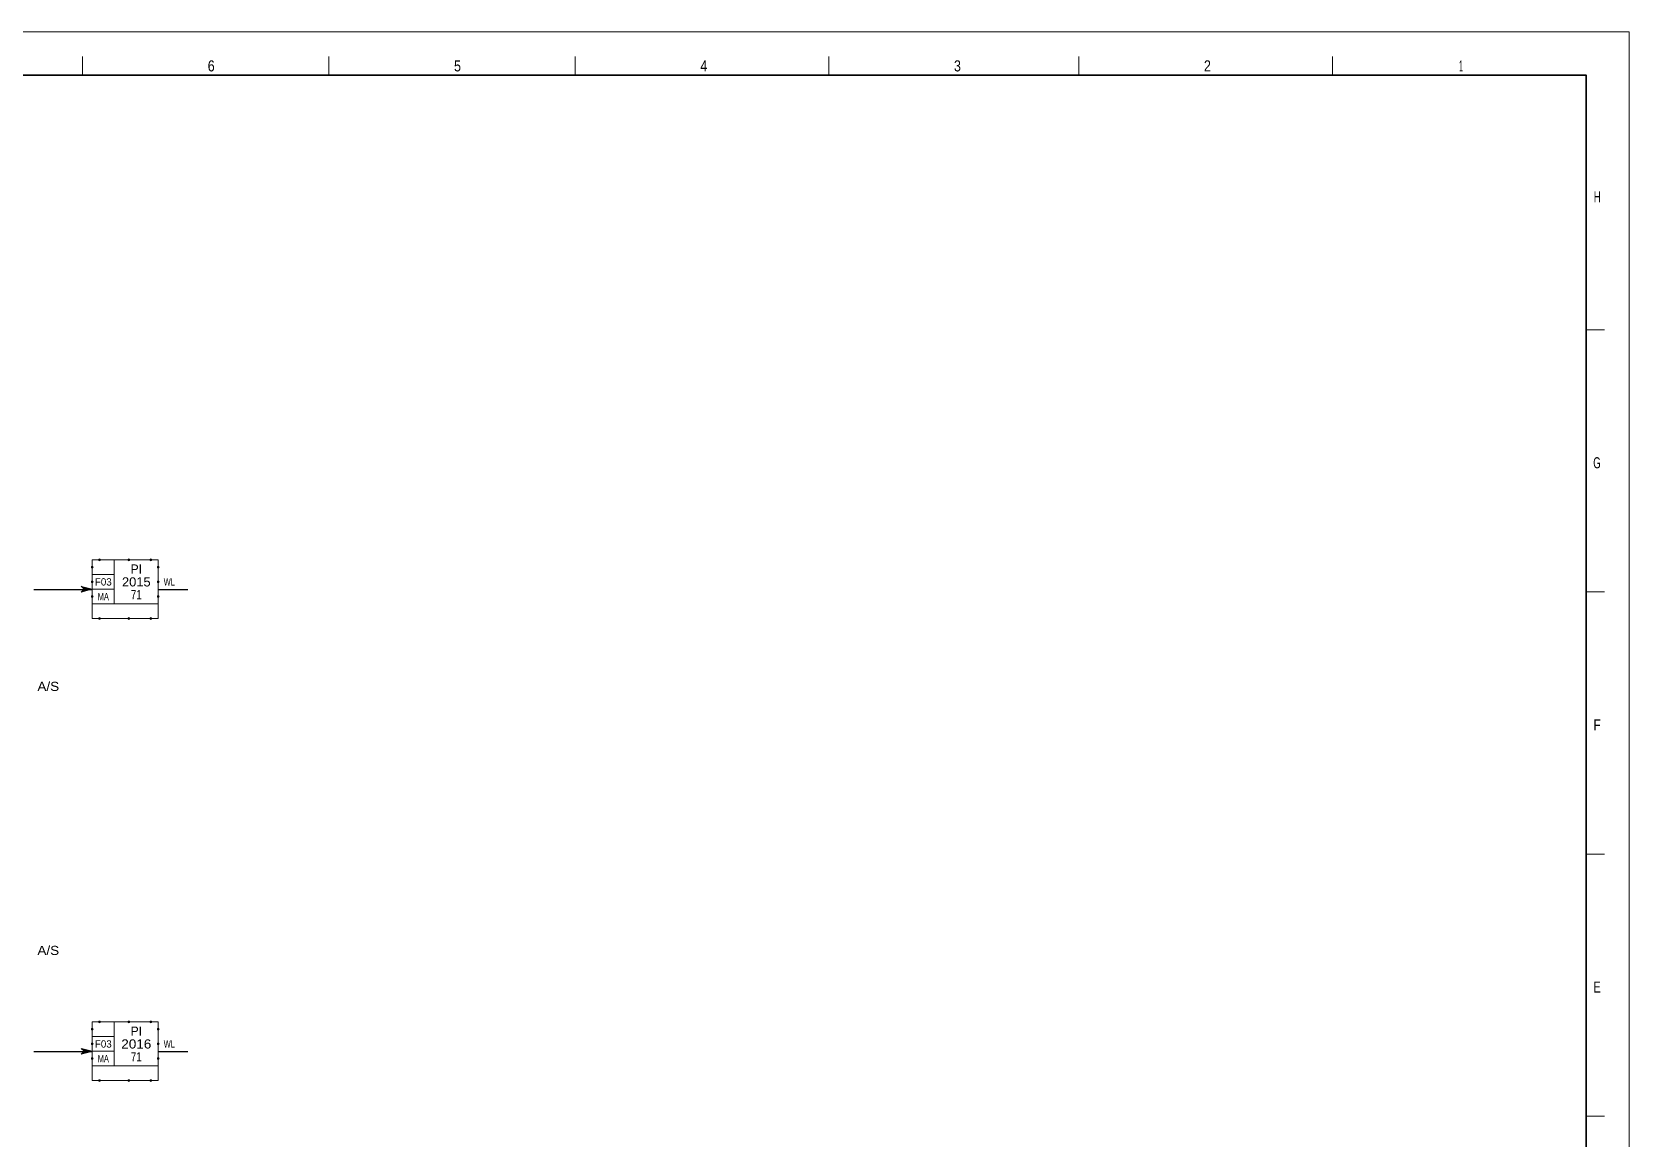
# Model space of a CAD drawing. Header units: millimetres. Extents: x 0 to 841, y 0 to 594.
# Drawn here: x 405.5 to 841, y 292.4 to 594 of the extents above; entities that cross this region are included whole.
import ezdxf
from ezdxf.enums import TextEntityAlignment as Align

# ---------------------------------------------------------------- set-up
doc = ezdxf.new("R2010")
doc.units = ezdxf.units.MM
doc.header["$PDMODE"] = 32
doc.header["$PDSIZE"] = 0.5
doc.linetypes.add('MEDIUM_DASHED', pattern=[4.5, 3, -1.5])
for name, color, linetype, lineweight in [('1', 7, 'Continuous', 13), ('18', 7, 'Continuous', 25), ('46', 7, 'MEDIUM_DASHED', 13), ('48', 7, 'Continuous', 13), ('50', 7, 'Continuous', 13), ('9', 7, 'Continuous', 13)]:
    doc.layers.add(name, color=color, linetype=linetype, lineweight=lineweight)

msp = doc.modelspace()

# ---------------------------------------------------------------- linework, layer by layer
at = {"layer": '1'}
for p, q in [((419.297, 587.261), (419.297, 582.228)), ((419.297, 587.261), (419.297, 582.228)), ((486.455, 587.261), (486.455, 582.228)), ((486.455, 587.261), (486.455, 582.228)), ((553.613, 587.261), (553.613, 582.228)), ((553.613, 587.261), (553.613, 582.228)), ((622.776, 587.261), (622.776, 582.228)), ((622.776, 587.261), (622.776, 582.228)), ((690.937, 587.261), (690.937, 582.228)), ((690.937, 587.261), (690.937, 582.228)), ((760.1, 587.261), (760.1, 582.228)), ((760.1, 587.261), (760.1, 582.228)), ((834.275, 512.761), (829.263, 512.761)), ((834.275, 512.761), (829.263, 512.761)), ((834.275, 441.28), (829.263, 441.28)), ((834.275, 441.28), (829.263, 441.28)), ((834.275, 369.799), (829.263, 369.799)), ((834.275, 369.799), (829.263, 369.799)), ((834.275, 298.318), (829.263, 298.318)), ((834.275, 298.318), (829.263, 298.318))]:
    msp.add_line(p, q, dxfattribs=at)
at = {"layer": '1', "lineweight": 35}
msp.add_lwpolyline([(829.263, 112.014), (829.263, 582.228), (10.333, 582.228), (10.333, 10.382)], dxfattribs=at)
msp.add_lwpolyline([(829.263, 112.014), (829.263, 582.228), (10.333, 582.228), (10.333, 10.382)], dxfattribs=at)
at = {"layer": '18'}
for p, q in [((406, 442), (422, 442)), ((440, 442), (448, 442)), ((406, 316), (422, 316)), ((440, 316), (448, 316))]:
    msp.add_line(p, q, dxfattribs=at)
at = {"layer": '46'}
for points in [[(421.957, 442.039), (418.957, 442.839), (419.757, 442.039), (418.957, 441.239)], [(421.557, 442.039), (419.357, 442.639), (419.957, 442.039), (419.357, 441.439)], [(421.157, 442.039), (419.757, 442.439), (420.157, 442.039), (419.757, 441.639)], [(420.757, 442.039), (420.157, 442.239), (420.357, 442.039), (420.157, 441.839)], [(421.957, 316.039), (418.957, 316.839), (419.757, 316.039), (418.957, 315.239)], [(421.557, 316.039), (419.357, 316.639), (419.957, 316.039), (419.357, 315.439)], [(421.157, 316.039), (419.757, 316.439), (420.157, 316.039), (419.757, 315.639)], [(420.757, 316.039), (420.157, 316.239), (420.357, 316.039), (420.157, 315.839)]]:
    msp.add_lwpolyline(points, close=True, dxfattribs=at)
at = {"layer": '48'}
for p, q in [((427.957, 450.039), (427.957, 438.039)), ((421.957, 446.039), (427.957, 446.039)), ((421.957, 442.039), (427.957, 442.039)), ((427.957, 324.039), (427.957, 312.039)), ((421.957, 320.039), (427.957, 320.039)), ((421.957, 316.039), (427.957, 316.039))]:
    msp.add_line(p, q, dxfattribs=at)
for points in [[(421.957, 450.039), (439.957, 450.039), (439.957, 438.039), (421.957, 438.039)], [(421.957, 324.039), (439.957, 324.039), (439.957, 312.039), (421.957, 312.039)]]:
    msp.add_lwpolyline(points, close=True, dxfattribs=at)
for points in [[(421.957, 438.039), (421.957, 434.039), (439.957, 434.039), (439.957, 438.039)], [(421.957, 312.039), (421.957, 308.039), (439.957, 308.039), (439.957, 312.039)]]:
    msp.add_lwpolyline(points, dxfattribs=at)
for p in [(423.957, 450.039), (431.957, 450.039), (437.957, 450.039), (421.957, 448.039), (421.957, 444.039), (439.957, 448.039), (439.957, 444.039), (421.957, 440.039), (439.957, 440.039), (423.957, 434.039), (431.957, 434.039), (437.957, 434.039), (421.957, 322.039), (423.957, 324.039), (431.957, 324.039), (437.957, 324.039), (439.957, 322.039), (421.957, 318.039), (439.957, 318.039), (421.957, 314.039), (439.957, 314.039), (423.957, 308.039), (431.957, 308.039), (437.957, 308.039)]:
    msp.add_point(p, dxfattribs=at)
at = {"layer": '9'}
msp.add_lwpolyline([(0, 0), (841, 0), (841, 594), (0, 594)], close=True, dxfattribs=at)
msp.add_lwpolyline([(0, 0), (841, 0), (841, 594), (0, 594)], close=True, dxfattribs=at)

# ---------------------------------------------------------------- texts
at = {"layer": '1'}
for s, width, p in [('6', 0.85, (454.385, 583.235)), ('6', 0.85, (454.385, 583.235)), ('5', 0.85, (521.543, 583.235)), ('5', 0.85, (521.543, 583.235)), ('4', 0.85, (588.702, 583.235)), ('4', 0.85, (588.702, 583.235)), ('3', 0.85, (657.865, 583.235)), ('3', 0.85, (657.865, 583.235)), ('2', 0.85, (726.025, 583.235)), ('2', 0.85, (726.025, 583.235)), ('1', 0.4, (795.18, 583.235)), ('1', 0.4, (795.18, 583.235))]:
    msp.add_text(s, height=3.02, dxfattribs=dict(at, width=width)).set_placement(p, align=Align.CENTER)
for s, width, p in [('H', 0.65, (833.271, 547.494)), ('H', 0.65, (833.271, 547.494)), ('G', 0.65, (833.271, 475.007)), ('G', 0.65, (833.271, 475.007)), ('F', 0.8, (833.271, 403.526)), ('F', 0.8, (833.271, 403.526)), ('E', 0.75, (833.271, 332.045)), ('E', 0.75, (833.271, 332.045))]:
    msp.add_text(s, height=3.02, dxfattribs=dict(at, width=width)).set_placement(p, align=Align.RIGHT)
at = {"layer": '50'}
for s, height, p in [('PI', 2.5, (433.956, 446.289)), ('F03', 2, (424.957, 443.039)), ('PI', 2.5, (433.956, 320.289)), ('F03', 2, (424.957, 317.039))]:
    msp.add_text(s, height=height, dxfattribs=at).set_placement(p, align=Align.CENTER)
for s, height, width, p in [('2015', 2.5, 1.05, (433.957, 442.789)), ('WL', 2, 0.7, (442.956, 443.039)), ('MA', 2, 0.7, (424.957, 439.039)), ('71', 2.5, 0.8, (433.956, 439.289)), ('A/S', 2.5, 1.1, (409.957, 414.289)), ('A/S', 2.5, 1.1, (409.957, 342.289)), ('2016', 2.5, 1.1, (433.956, 316.789)), ('WL', 2, 0.7, (442.956, 317.039)), ('MA', 2, 0.7, (424.957, 313.039)), ('71', 2.5, 0.8, (433.956, 313.289))]:
    msp.add_text(s, height=height, dxfattribs=dict(at, width=width)).set_placement(p, align=Align.CENTER)

doc.saveas('drawing.dxf')
